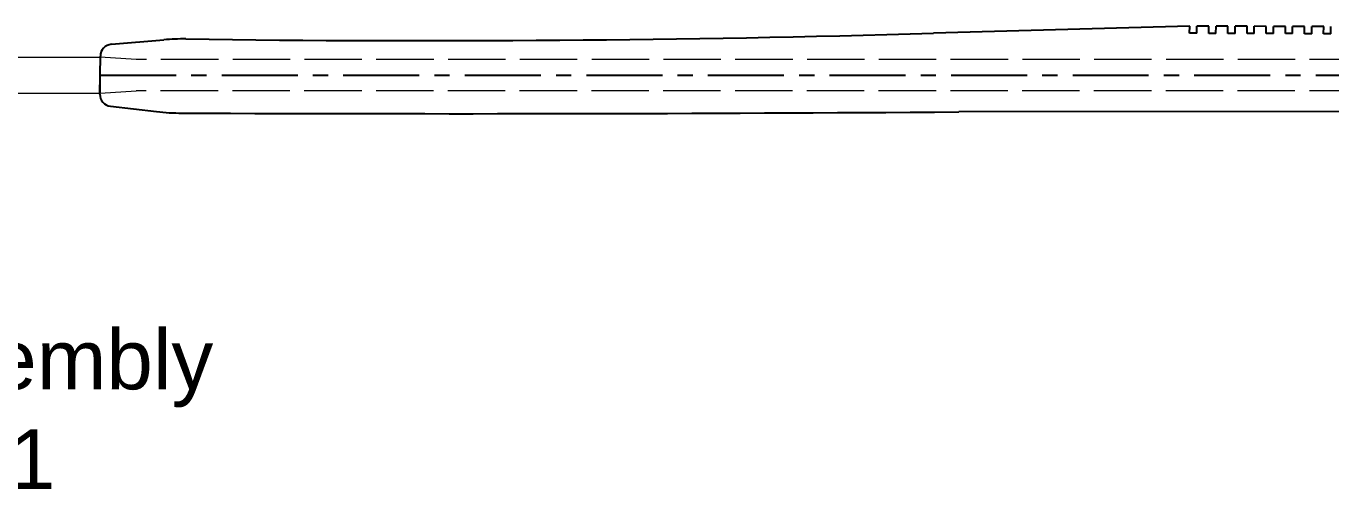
# Model space of a CAD drawing. Header units: millimetres. Extents: x 1399 to 2555, y 1196 to 1555.
# Drawn here: x 2452 to 2506.5, y 1310.1 to 1329.5 of the extents above; entities that cross this region are included whole.
import ezdxf

# ---------------------------------------------------------------- set-up
doc = ezdxf.new("R2010")
doc.units = ezdxf.units.MM
for name, pattern in [('ACAD_ISO02W100', [15, 12, -3]), ('CENTER', [50.8, 31.75, -6.35, 6.35, -6.35]), ('CENTER2', [28.575, 19.05, -3.175, 3.175, -3.175])]:
    doc.linetypes.add(name, pattern=pattern)
doc.layers.add('Center Line', color=2, linetype='CENTER2')
doc.layers.add('Text', color=4, linetype='Continuous')
doc.styles.get("Standard").update_dxf_attribs({"font": 'arial.ttf'})

msp = doc.modelspace()

# ---------------------------------------------------------------- linework, layer by layer
at = {"color": 7}
for p, q in [((2500.58992, 1329.47863), (2489.87936, 1329.17673)), ((2500.58617, 1329.1848), (2500.58992, 1329.47863)), ((2500.88615, 1329.18097), (2500.88993, 1329.47752)), ((2501.38995, 1329.47568), (2500.88993, 1329.47752)), ((2501.3861, 1329.17459), (2501.38995, 1329.47568)), ((2501.68613, 1329.17458), (2501.68996, 1329.47457)), ((2502.18997, 1329.47273), (2501.68996, 1329.47457)), ((2502.18615, 1329.17274), (2502.18997, 1329.47273)), ((2502.48616, 1329.17163), (2502.48999, 1329.47162)), ((2502.99, 1329.46978), (2502.48999, 1329.47162)), ((2502.98617, 1329.16979), (2502.99, 1329.46978)), ((2503.28618, 1329.16868), (2503.29001, 1329.46867)), ((2503.79003, 1329.46682), (2503.29001, 1329.46867)), ((2503.7862, 1329.16684), (2503.79003, 1329.46682)), ((2504.08621, 1329.16573), (2504.09004, 1329.46572)), ((2504.59006, 1329.46387), (2504.09004, 1329.46572)), ((2504.58623, 1329.16388), (2504.59006, 1329.46387)), ((2504.88624, 1329.16278), (2504.89007, 1329.46277)), ((2505.39008, 1329.46092), (2504.89007, 1329.46277)), ((2505.38626, 1329.16093), (2505.39008, 1329.46092)), ((2505.68627, 1329.15983), (2505.6901, 1329.45981)), ((2506.19011, 1329.45797), (2505.6901, 1329.45981)), ((2506.18628, 1329.15798), (2506.19011, 1329.45797)), ((2506.48629, 1329.15687), (2506.49012, 1329.45686)), ((2455.52949, 1328.71887), (2457.72531, 1328.90504)), ((2500.88615, 1329.18097), (2500.58617, 1329.1848)), ((2501.68613, 1329.17458), (2501.38612, 1329.17569)), ((2502.48616, 1329.17163), (2502.18615, 1329.17274)), ((2503.28618, 1329.16868), (2502.98617, 1329.16979)), ((2504.08621, 1329.16573), (2503.7862, 1329.16684)), ((2504.88624, 1329.16278), (2504.58623, 1329.16388)), ((2505.68627, 1329.15983), (2505.38626, 1329.16093)), ((2506.48629, 1329.15687), (2506.18628, 1329.15798)), ((2455.04772, 1326.63338), (2455.07179, 1328.22821)), ((2455.49041, 1326.12912), (2457.41648, 1325.90711)), ((2518.63682, 1325.91037), (2490.93711, 1325.89462))]:
    msp.add_line(p, q, dxfattribs=at)
at = {"color": 7, "lineweight": 13}
for p, q in [((2379.9507, 1328.18079), (2455.05975, 1328.18079)), ((2455.05975, 1328.18079), (2455.05975, 1326.68079)), ((2380.00982, 1326.68079), (2455.05975, 1326.68079))]:
    msp.add_line(p, q, dxfattribs=at)
at = {"color": 1, "linetype": 'ACAD_ISO02W100', "lineweight": 13, "ltscale": 0.2}
for p, q in [((2456.55975, 1328.07993), (2455.05975, 1328.17993)), ((2514.00008, 1328.07993), (2456.55975, 1328.07993)), ((2455.05975, 1326.67993), (2456.55975, 1326.77993)), ((2513.98961, 1326.77993), (2456.55975, 1326.77993))]:
    msp.add_line(p, q, dxfattribs=at)
at = {"color": 7}
for centre, radius, start, end in [((2458.57008, 1318.94078), 10, 89.574086, 94.845936), ((2468.754, 2057.34609), 728.47573, 269.20483966, 271.66177642), ((2455.57173, 1328.22066), 0.5, 94.845936, 179.135343), ((2455.54766, 1326.62583), 0.5, 179.135343, 263.42475), ((2458.56156, 1335.84133), 10, 263.42475, 269.557312), ((2470.01819, 4199.94733), 2874.12884, 269.77007119, 270.41702239)]:
    msp.add_arc(centre, radius, start, end, dxfattribs=at)
at = {"layer": 'Center Line', "linetype": 'CENTER', "ltscale": 0.1}
msp.add_line((2455.05975, 1327.43079), (2524.36923, 1327.43079), dxfattribs=at)

# ---------------------------------------------------------------- texts
at = {"layer": 'Text', "insert": (2445.91092, 1315.53041), "char_height": 2.5, "width": 82.8673312, "attachment_point": 5}
msp.add_mtext('\\PTemple Assembly\\P\\pxqc;Scale 1:1', dxfattribs=at)

doc.saveas('drawing.dxf')
